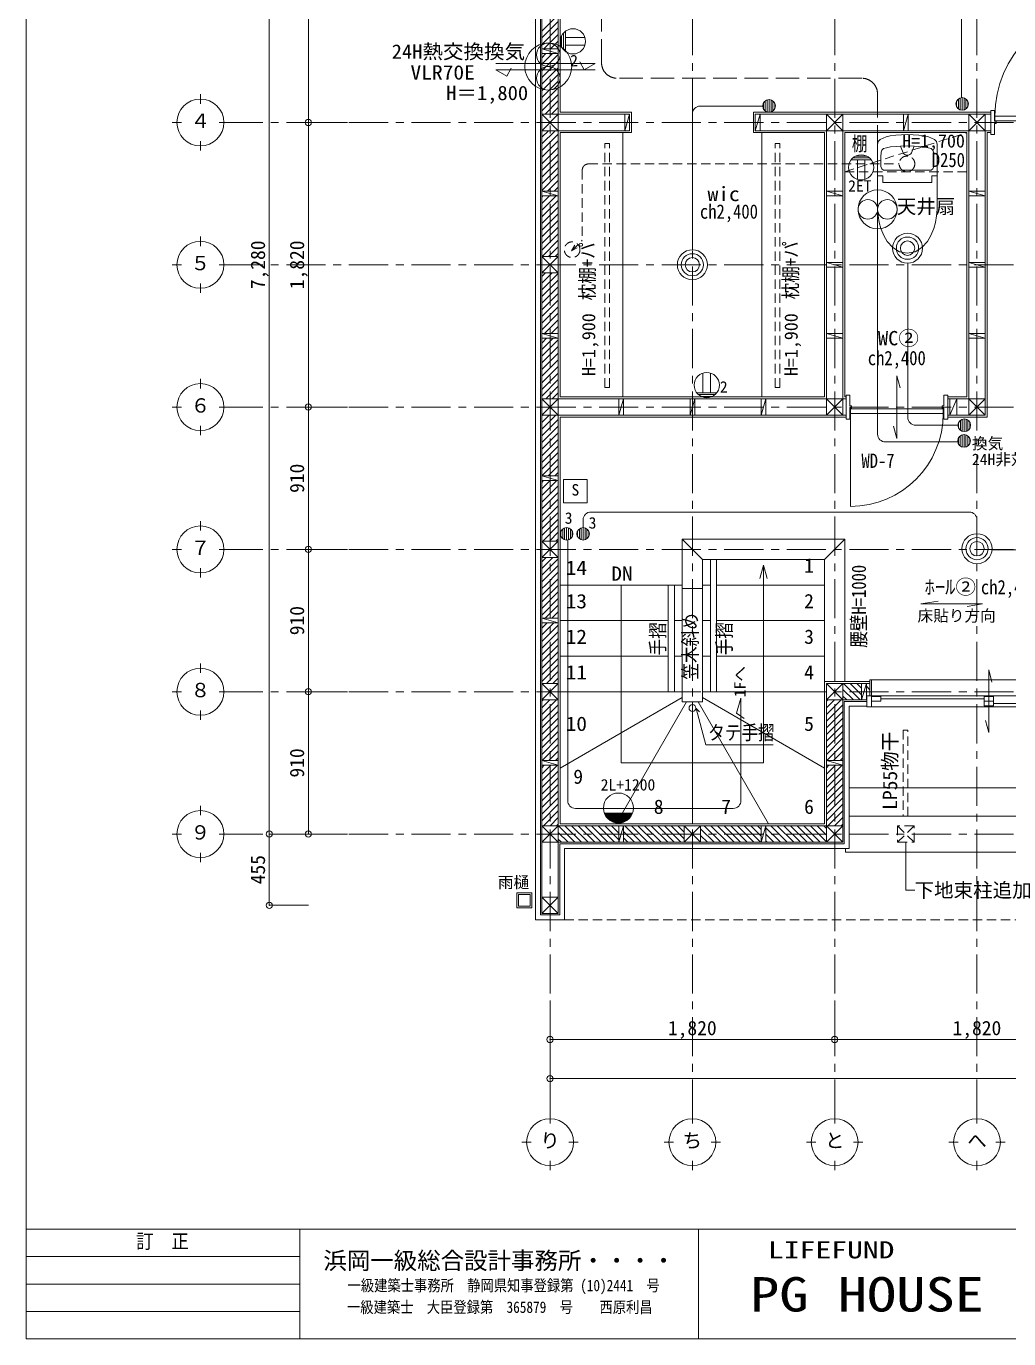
# Model space of a CAD drawing. Units: millimetres at full size, sheet at 1:50. Extents: x -16792 to 54909, y -26252 to 25759.
# Drawn here: x 13302 to 19584, y -6958 to 1434 of the extents above; entities that cross this region are included whole.
import ezdxf
from ezdxf.enums import TextEntityAlignment as Align

# ---------------------------------------------------------------- set-up
doc = ezdxf.new("R2010")
doc.units = ezdxf.units.MM
doc.header["$LTSCALE"] = 50
doc.header["$PDMODE"] = 32
doc.header["$PDSIZE"] = 40
for name, pattern in [('CHAIN1', [8, 5, -1, 1, -1]), ('DASHED1', [1.8, 1.2, -0.6]), ('DASHED3', [4, 3, -1])]:
    doc.linetypes.add(name, pattern=pattern)
for name, color, linetype, lineweight in [('3-1_通り芯・通り番号', 7, 'Continuous', 13), ('3-2_柱(黄)', 4, 'Continuous', 5), ('3-3_仕上線(黄)', 3, 'Continuous', 20), ('3-4_下地・間柱(水色)', 4, 'Continuous', 5), ('3-5_サッシ・室内建具', 7, 'Continuous', 13), ('3-6_住宅設備・造作', 4, 'Continuous', 5), ('3-8_ハッチング', 1, 'Continuous', 9), ('3-9_建築設備', 5, 'Continuous', 13), ('3-A_文字', 7, 'Continuous', 13), ('3-F_寸法・方位', 7, 'Continuous', 13), ('8-1', 134, 'Continuous', 13), ('8-2', 6, 'Continuous', 13), ('8-A', 6, 'Continuous', 13), ('8-B', 134, 'Continuous', 13), ('F-F_図面枠（共通）', 7, 'Continuous', 13)]:
    doc.layers.add(name, color=color, linetype=linetype, lineweight=lineweight)
doc.styles.add('ＭＳ ゴシック', font='')
doc.styles.get('ＭＳ ゴシック').set_extended_font_data('MS Gothic')

msp = doc.modelspace()

# ---------------------------------------------------------------- linework, layer by layer
at = {"layer": '3-1_通り芯・通り番号', "color": 1, "linetype": 'CHAIN1', "lineweight": 9}
for p, q in [((16651.21, -5551.2), (16651.21, 6242.32)), ((17561.21, -5551.2), (17561.21, 6242.32)), ((18471.21, -5551.2), (18471.21, 6242.32)), ((19381.21, -5551.2), (19381.21, 6242.32)), ((14565.29, 818.8), (25889.79, 818.8)), ((14565.29, -91.2), (25889.79, -91.2)), ((14565.29, -1001.2), (25889.79, -1001.2)), ((14565.29, -1911.2), (25889.79, -1911.2)), ((14565.29, -2821.2), (25889.79, -2821.2)), ((14565.29, -3731.2), (25889.79, -3731.2))]:
    msp.add_line(p, q, dxfattribs=at)
at = {"layer": '3-1_通り芯・通り番号'}
for p, q in [((14415.29, 938.8), (14415.29, 998.8)), ((14235.29, 818.8), (14295.29, 818.8)), ((14535.29, 818.8), (14595.29, 818.8)), ((14415.29, 638.8), (14415.29, 698.8)), ((14415.29, 28.8), (14415.29, 88.8)), ((14235.29, -91.2), (14295.29, -91.2)), ((14535.29, -91.2), (14595.29, -91.2)), ((14415.29, -271.2), (14415.29, -211.2)), ((14415.29, -881.2), (14415.29, -821.2)), ((14235.29, -1001.2), (14295.29, -1001.2)), ((14535.29, -1001.2), (14595.29, -1001.2)), ((14415.29, -1181.2), (14415.29, -1121.2)), ((14415.29, -1791.2), (14415.29, -1731.2)), ((14235.29, -1911.2), (14295.29, -1911.2)), ((14535.29, -1911.2), (14595.29, -1911.2)), ((14415.29, -2091.2), (14415.29, -2031.2)), ((14415.29, -2701.2), (14415.29, -2641.2)), ((14235.29, -2821.2), (14295.29, -2821.2)), ((14535.29, -2821.2), (14595.29, -2821.2)), ((14415.29, -3001.2), (14415.29, -2941.2)), ((14415.29, -3611.2), (14415.29, -3551.2)), ((14235.29, -3731.2), (14295.29, -3731.2)), ((14535.29, -3731.2), (14595.29, -3731.2)), ((14415.29, -3911.2), (14415.29, -3851.2)), ((16651.21, -5581.2), (16651.21, -5521.2)), ((17561.21, -5581.2), (17561.21, -5521.2)), ((18471.21, -5581.2), (18471.21, -5521.2)), ((19381.21, -5581.2), (19381.21, -5521.2)), ((16531.21, -5701.2), (16471.21, -5701.2)), ((16831.21, -5701.2), (16771.21, -5701.2)), ((17441.21, -5701.2), (17381.21, -5701.2)), ((17741.21, -5701.2), (17681.21, -5701.2)), ((18351.21, -5701.2), (18291.21, -5701.2)), ((18651.21, -5701.2), (18591.21, -5701.2)), ((19261.21, -5701.2), (19201.21, -5701.2)), ((19561.21, -5701.2), (19501.21, -5701.2)), ((16651.21, -5881.2), (16651.21, -5821.2)), ((17561.21, -5881.2), (17561.21, -5821.2)), ((18471.21, -5881.2), (18471.21, -5821.2)), ((19381.21, -5881.2), (19381.21, -5821.2))]:
    msp.add_line(p, q, dxfattribs=at)
for centre in [(14415.29, 818.8), (14415.29, -91.2), (14415.29, -1001.2), (14415.29, -1911.2), (14415.29, -2821.2), (14415.29, -3731.2), (16651.21, -5701.2), (17561.21, -5701.2), (18471.21, -5701.2), (19381.21, -5701.2)]:
    msp.add_circle(centre, 150, dxfattribs=at)
at = {"layer": '3-2_柱(黄)'}
for p, q in [((16598.71, 871.3), (16703.71, 766.3)), ((16703.71, 871.3), (16598.71, 766.3)), ((18418.71, 871.3), (18523.71, 766.3)), ((18523.71, 871.3), (18418.71, 766.3)), ((19328.71, 871.3), (19433.71, 766.3)), ((19433.71, 871.3), (19328.71, 766.3)), ((16598.71, -143.7), (16703.71, -38.7)), ((16598.71, -38.7), (16703.71, -143.7)), ((16598.71, -948.7), (16703.71, -1053.7)), ((16703.71, -948.7), (16598.71, -1053.7)), ((18418.71, -948.7), (18523.71, -1053.7)), ((18523.71, -948.7), (18418.71, -1053.7)), ((19328.71, -948.7), (19433.71, -1053.7)), ((19433.71, -948.7), (19328.71, -1053.7)), ((16598.71, -1858.7), (16703.71, -1963.7)), ((16703.71, -1858.7), (16598.71, -1963.7)), ((16703.71, -2768.7), (16598.71, -2873.7)), ((16703.71, -2873.7), (16598.71, -2768.7)), ((18418.71, -2768.7), (18523.71, -2873.7)), ((18523.71, -2768.7), (18418.71, -2873.7)), ((16598.71, -3678.7), (16703.71, -3783.7)), ((16703.71, -3678.7), (16598.71, -3783.7)), ((17613.71, -3783.7), (17508.71, -3678.7)), ((17508.71, -3783.7), (17613.71, -3678.7)), ((18418.71, -3678.7), (18523.71, -3783.7)), ((18523.71, -3678.7), (18418.71, -3783.7)), ((16598.71, -4133.7), (16703.71, -4238.7)), ((16703.71, -4133.7), (16598.71, -4238.7))]:
    msp.add_line(p, q, dxfattribs=at)
at = {"layer": '3-2_柱(黄)', "color": 3, "lineweight": 20}
for points in [[(16598.71, 871.3), (16598.71, 766.3), (16703.71, 766.3), (16703.71, 871.3)], [(18418.71, 871.3), (18418.71, 766.3), (18523.71, 766.3), (18523.71, 871.3)], [(19328.71, 871.3), (19328.71, 766.3), (19433.71, 766.3), (19433.71, 871.3)], [(16598.71, -143.7), (16703.71, -143.7), (16703.71, -38.7), (16598.71, -38.7)], [(16598.71, -948.7), (16598.71, -1053.7), (16703.71, -1053.7), (16703.71, -948.7)], [(18418.71, -948.7), (18418.71, -1053.7), (18523.71, -1053.7), (18523.71, -948.7)], [(19328.71, -948.7), (19328.71, -1053.7), (19433.71, -1053.7), (19433.71, -948.7)], [(16598.71, -1858.7), (16598.71, -1963.7), (16703.71, -1963.7), (16703.71, -1858.7)], [(16703.71, -2768.7), (16598.71, -2768.7), (16598.71, -2873.7), (16703.71, -2873.7)], [(18418.71, -2768.7), (18418.71, -2873.7), (18523.71, -2873.7), (18523.71, -2768.7)], [(16598.71, -3678.7), (16598.71, -3783.7), (16703.71, -3783.7), (16703.71, -3678.7)], [(17613.71, -3783.7), (17613.71, -3678.7), (17508.71, -3678.7), (17508.71, -3783.7)], [(18418.71, -3678.7), (18418.71, -3783.7), (18523.71, -3783.7), (18523.71, -3678.7)], [(16598.71, -4133.7), (16598.71, -4238.7), (16703.71, -4238.7), (16703.71, -4133.7)]]:
    msp.add_lwpolyline(points, close=True, dxfattribs=at)
at = {"layer": '3-3_仕上線(黄)'}
for p, q in [((16558.71, 818.8), (16558.71, 1728.8)), ((16716.21, 883.8), (16716.21, 1728.8)), ((16716.21, 883.8), (17171.21, 883.8)), ((17171.21, 883.8), (17171.21, 753.8)), ((17951.21, 883.8), (18471.21, 883.8)), ((17951.21, 883.8), (17951.21, 753.8)), ((18471.21, 883.8), (19381.21, 883.8)), ((19381.21, 883.8), (19469.21, 883.8)), ((16558.71, -91.2), (16558.71, 818.8)), ((16716.21, 753.8), (17171.21, 753.8)), ((16716.21, -91.2), (16716.21, 753.8)), ((17951.21, 753.8), (18406.21, 753.8)), ((18406.21, 753.8), (18406.21, -936.2)), ((18536.21, 753.8), (19316.21, 753.8)), ((18536.21, 753.8), (18536.21, -936.2)), ((19316.21, 753.8), (19316.21, -936.2)), ((19446.21, 753.8), (19469.21, 753.8)), ((19446.21, 753.8), (19446.21, -1066.2)), ((16558.71, -1001.2), (16558.71, -91.2)), ((16716.21, -936.2), (16716.21, -91.2)), ((16558.71, -1911.2), (16558.71, -1001.2)), ((16716.21, -936.2), (18406.21, -936.2)), ((18536.21, -936.2), (18543.71, -936.2)), ((19193.71, -936.2), (19316.21, -936.2)), ((16716.21, -1066.2), (18471.21, -1066.2)), ((16716.21, -1911.2), (16716.21, -1066.2)), ((18471.21, -1066.2), (18543.71, -1066.2)), ((19193.71, -1066.2), (19446.21, -1066.2)), ((16558.71, -2138.7), (16558.71, -1911.2)), ((16716.21, -2138.7), (16716.21, -1911.2)), ((16558.71, -2821.2), (16558.71, -2138.7)), ((16716.21, -2821.2), (16716.21, -2138.7)), ((18406.21, -2756.2), (18406.21, -3666.2)), ((18406.21, -2756.2), (18696.21, -2756.2)), ((16558.71, -3731.2), (16558.71, -2821.2)), ((16716.21, -3666.2), (16716.21, -2821.2)), ((18563.71, -2913.7), (18563.71, -3823.7)), ((18563.71, -2913.7), (18676.21, -2913.7)), ((17561.21, -3666.2), (16716.21, -3666.2)), ((18406.21, -3666.2), (17561.21, -3666.2)), ((18563.71, -3616.2), (23838.71, -3616.2)), ((16558.71, -3731.2), (16558.71, -4278.7)), ((16743.71, -3823.7), (16743.71, -4278.7)), ((17561.21, -3823.7), (16743.71, -3823.7)), ((18563.71, -3823.7), (17561.21, -3823.7)), ((18540.64, -3846.2), (18540.64, -3823.7)), ((18540.64, -3846.2), (23838.71, -3846.2)), ((16743.71, -4278.7), (16558.71, -4278.7))]:
    msp.add_line(p, q, dxfattribs=at)
at = {"layer": '3-3_仕上線(黄)', "color": 4, "lineweight": 5}
msp.add_line((17626.21, -2886.2), (17496.21, -2886.2), dxfattribs=at)
at = {"layer": '3-4_下地・間柱(水色)'}
for p, q in [((16589.71, 818.8), (16589.71, 1728.8)), ((16598.71, 1676.3), (16598.71, 1288.8)), ((16703.71, 1676.3), (16703.71, 1288.8)), ((16703.71, 1258.8), (16598.71, 1288.8)), ((16598.71, 1258.8), (16598.71, 871.3)), ((16703.71, 1258.8), (16703.71, 871.3)), ((16703.71, 871.3), (17128.71, 871.3)), ((17158.71, 871.3), (17128.71, 766.3)), ((17963.71, 766.3), (17993.71, 871.3)), ((17993.71, 871.3), (18418.71, 871.3)), ((18523.71, 871.3), (18911.21, 871.3)), ((18911.21, 766.3), (18941.21, 871.3)), ((18941.21, 871.3), (19328.71, 871.3)), ((19433.71, 871.3), (19469.21, 871.3)), ((19493.21, 871.3), (19493.31, 871.3)), ((16589.71, -91.2), (16589.71, 818.8)), ((16598.71, 766.3), (16598.71, 378.8)), ((16703.71, 766.3), (17128.71, 766.3)), ((16703.71, 766.3), (16703.71, 378.8)), ((17993.71, 766.3), (18418.71, 766.3)), ((18418.71, 766.3), (18418.71, 378.8)), ((18523.71, 766.3), (18911.21, 766.3)), ((18523.71, 766.3), (18523.71, 378.8)), ((18941.21, 766.3), (19328.71, 766.3)), ((19328.71, 766.3), (19328.71, 378.8)), ((19433.71, 766.3), (19469.21, 766.3)), ((19433.71, 766.3), (19433.71, 378.8)), ((19493.21, 766.3), (19493.31, 766.3)), ((16703.71, 348.8), (16598.71, 378.8)), ((16598.71, 348.8), (16598.71, -38.7)), ((16703.71, 348.8), (16703.71, -38.7)), ((18418.71, 378.8), (18523.71, 348.8)), ((18418.71, 348.8), (18418.71, -76.2)), ((18523.71, 348.8), (18523.71, -76.2)), ((19328.71, 378.8), (19433.71, 348.8)), ((19328.71, 348.8), (19328.71, -76.2)), ((19433.71, 348.8), (19433.71, -76.2)), ((18418.71, -76.2), (18523.71, -106.2)), ((19328.71, -76.2), (19433.71, -106.2)), ((16589.71, -1001.2), (16589.71, -91.2)), ((16598.71, -143.7), (16598.71, -531.2)), ((16703.71, -143.7), (16703.71, -531.2)), ((18418.71, -106.2), (18418.71, -531.2)), ((18523.71, -106.2), (18523.71, -531.2)), ((19328.71, -106.2), (19328.71, -531.2)), ((19433.71, -106.2), (19433.71, -531.2)), ((16703.71, -561.2), (16598.71, -531.2)), ((16598.71, -561.2), (16598.71, -948.7)), ((16703.71, -561.2), (16703.71, -948.7)), ((18418.71, -531.2), (18523.71, -561.2)), ((18418.71, -561.2), (18418.71, -948.7)), ((18523.71, -561.2), (18523.71, -948.7)), ((19328.71, -531.2), (19433.71, -561.2)), ((19328.71, -561.2), (19328.71, -948.7)), ((19433.71, -561.2), (19433.71, -948.7)), ((16589.71, -1911.2), (16589.71, -1001.2)), ((16703.71, -948.7), (17091.21, -948.7)), ((17091.21, -1053.7), (17121.21, -948.7)), ((17121.21, -948.7), (17546.21, -948.7)), ((17546.21, -1053.7), (17576.21, -948.7)), ((17576.21, -948.7), (18001.21, -948.7)), ((18001.21, -1053.7), (18031.21, -948.7)), ((18031.21, -948.7), (18418.71, -948.7)), ((18523.71, -948.7), (18543.71, -948.7)), ((18568.71, -948.7), (18568.81, -948.7)), ((19168.61, -948.7), (19168.71, -948.7)), ((19193.71, -948.7), (19207.71, -948.7)), ((19207.71, -1053.7), (19252.71, -948.7)), ((19252.71, -948.7), (19328.71, -948.7)), ((16598.71, -1053.7), (16598.71, -1441.2)), ((16703.71, -1053.7), (17091.21, -1053.7)), ((16703.71, -1053.7), (16703.71, -1441.2)), ((17121.21, -1053.7), (17546.21, -1053.7)), ((17576.21, -1053.7), (18001.21, -1053.7)), ((18031.21, -1053.7), (18418.71, -1053.7)), ((18523.71, -1053.7), (18543.71, -1053.7)), ((18568.71, -1053.7), (18568.81, -1053.7)), ((19168.61, -1053.7), (19168.71, -1053.7)), ((19193.71, -1053.7), (19207.71, -1053.7)), ((19252.71, -1053.7), (19328.71, -1053.7)), ((16703.71, -1471.2), (16598.71, -1441.2)), ((16598.71, -1471.2), (16598.71, -1858.7)), ((16703.71, -1471.2), (16703.71, -1858.7)), ((16589.71, -2138.7), (16589.71, -1911.2)), ((16598.71, -2138.7), (16598.71, -1963.7)), ((16703.71, -2138.7), (16703.71, -1963.7)), ((16589.71, -2821.2), (16589.71, -2138.7)), ((16598.71, -2138.7), (16598.71, -2351.2)), ((16703.71, -2138.7), (16703.71, -2351.2)), ((17496.21, -2886.2), (17496.21, -2161.2)), ((17626.21, -2886.2), (17626.21, -2161.2)), ((16703.71, -2381.2), (16598.71, -2351.2)), ((16598.71, -2381.2), (16598.71, -2768.7)), ((16703.71, -2381.2), (16703.71, -2768.7)), ((18523.71, -2768.7), (18643.71, -2768.7)), ((18673.71, -2768.7), (18643.71, -2873.7)), ((18673.71, -2768.7), (18696.21, -2768.7)), ((16589.71, -3731.2), (16589.71, -2821.2)), ((16598.71, -2873.7), (16598.71, -3261.2)), ((16703.71, -2873.7), (16703.71, -3261.2)), ((18418.71, -2873.7), (18418.71, -3261.2)), ((18523.71, -2873.7), (18523.71, -3261.2)), ((18523.71, -2873.7), (18643.71, -2873.7)), ((18532.71, -2882.7), (18532.71, -3792.7)), ((18532.71, -2882.7), (18676.21, -2882.7)), ((18673.71, -2873.7), (18676.21, -2873.7)), ((16703.71, -3291.2), (16598.71, -3261.2)), ((18418.71, -3261.2), (18523.71, -3291.2)), ((16598.71, -3291.2), (16598.71, -3678.7)), ((16703.71, -3291.2), (16703.71, -3678.7)), ((18418.71, -3291.2), (18418.71, -3678.7)), ((18523.71, -3291.2), (18523.71, -3678.7)), ((16703.71, -3678.7), (17091.21, -3678.7)), ((17121.21, -3678.7), (17091.21, -3783.7)), ((17121.21, -3678.7), (17508.71, -3678.7)), ((17613.71, -3678.7), (18001.21, -3678.7)), ((18031.21, -3678.7), (18001.21, -3783.7)), ((18031.21, -3678.7), (18418.71, -3678.7)), ((16589.71, -3731.2), (16589.71, -4247.7)), ((16598.71, -3783.7), (16598.71, -4133.7)), ((16703.71, -3783.7), (16703.71, -4133.7)), ((16703.71, -3783.7), (17091.21, -3783.7)), ((16712.71, -3792.7), (16712.71, -4247.7)), ((17561.21, -3792.7), (16712.71, -3792.7)), ((17121.21, -3783.7), (17508.71, -3783.7)), ((18532.71, -3792.7), (17561.21, -3792.7)), ((17613.71, -3783.7), (18001.21, -3783.7)), ((18031.21, -3783.7), (18418.71, -3783.7)), ((16712.71, -4247.7), (16589.71, -4247.7))]:
    msp.add_line(p, q, dxfattribs=at)
at = {"layer": '3-4_下地・間柱(水色)', "linetype": 'DASHED1'}
for p, q in [((16857, 513.8), (16857, 65.37)), ((16897, 553.8), (18883.64, 553.8)), ((16788.65, -2.98), (16857, 65.37)), ((16743.71, -4278.7), (23838.71, -4278.7))]:
    msp.add_line(p, q, dxfattribs=at)
at = {"layer": '3-4_下地・間柱(水色)'}
for points in [[(16598.71, 1258.8), (16703.71, 1258.8), (16703.71, 1288.8), (16598.71, 1288.8)], [(17158.71, 766.3), (17158.71, 871.3), (17128.71, 871.3), (17128.71, 766.3)], [(17963.71, 871.3), (17963.71, 766.3), (17993.71, 766.3), (17993.71, 871.3)], [(18911.21, 871.3), (18911.21, 766.3), (18941.21, 766.3), (18941.21, 871.3)], [(16598.71, 348.8), (16703.71, 348.8), (16703.71, 378.8), (16598.71, 378.8)], [(18523.71, 378.8), (18418.71, 378.8), (18418.71, 348.8), (18523.71, 348.8)], [(19433.71, 378.8), (19328.71, 378.8), (19328.71, 348.8), (19433.71, 348.8)], [(18523.71, -76.2), (18418.71, -76.2), (18418.71, -106.2), (18523.71, -106.2)], [(19433.71, -76.2), (19328.71, -76.2), (19328.71, -106.2), (19433.71, -106.2)], [(16598.71, -561.2), (16703.71, -561.2), (16703.71, -531.2), (16598.71, -531.2)], [(18523.71, -531.2), (18418.71, -531.2), (18418.71, -561.2), (18523.71, -561.2)], [(19433.71, -531.2), (19328.71, -531.2), (19328.71, -561.2), (19433.71, -561.2)], [(17091.21, -948.7), (17091.21, -1053.7), (17121.21, -1053.7), (17121.21, -948.7)], [(17546.21, -948.7), (17546.21, -1053.7), (17576.21, -1053.7), (17576.21, -948.7)], [(18001.21, -948.7), (18001.21, -1053.7), (18031.21, -1053.7), (18031.21, -948.7)], [(19207.71, -948.7), (19207.71, -1053.7), (19252.71, -1053.7), (19252.71, -948.7)], [(16598.71, -1471.2), (16703.71, -1471.2), (16703.71, -1441.2), (16598.71, -1441.2)], [(16598.71, -2381.2), (16703.71, -2381.2), (16703.71, -2351.2), (16598.71, -2351.2)], [(18673.71, -2873.7), (18673.71, -2768.7), (18643.71, -2768.7), (18643.71, -2873.7)], [(16598.71, -3291.2), (16703.71, -3291.2), (16703.71, -3261.2), (16598.71, -3261.2)], [(18523.71, -3261.2), (18418.71, -3261.2), (18418.71, -3291.2), (18523.71, -3291.2)], [(17121.21, -3783.7), (17121.21, -3678.7), (17091.21, -3678.7), (17091.21, -3783.7)], [(18031.21, -3783.7), (18031.21, -3678.7), (18001.21, -3678.7), (18001.21, -3783.7)]]:
    msp.add_lwpolyline(points, close=True, dxfattribs=at)
msp.add_lwpolyline([(18925.57, -3784.17), (18925.57, -4089.17), (18982.95, -4089.17)], dxfattribs=at)
at = {"layer": '3-4_下地・間柱(水色)', "linetype": 'DASHED1'}
for centre in [(18933.64, 554.03), (16792.45, 5.4)]:
    msp.add_circle(centre, 50, dxfattribs=at)
msp.add_arc((16897, 513.8), 40, 90, 180, dxfattribs=at)
at = {"layer": '3-5_サッシ・室内建具'}
for p, q in [((19469.21, 895.8), (19493.21, 895.8)), ((19469.21, 741.8), (19469.21, 895.8)), ((19493.21, 895.8), (19493.21, 826.3)), ((19503.21, 811.3), (19493.21, 811.3)), ((19493.21, 811.3), (19493.21, 741.8)), ((20196.21, 829.3), (19496.21, 829.3)), ((19493.21, 741.8), (19469.21, 741.8)), ((18868.71, -801.2), (18889.42, -878.47)), ((18568.71, -924.2), (18543.71, -924.2)), ((18568.71, -993.7), (18568.71, -924.2)), ((19158.71, -993.7), (19168.71, -993.7)), ((19168.71, -924.2), (19193.71, -924.2)), ((19168.71, -993.7), (19168.71, -924.2)), ((19193.71, -924.2), (19193.71, -1078.2)), ((18568.71, -1078.2), (18568.71, -1008.7)), ((18568.71, -1008.7), (18578.71, -1008.7)), ((18571.71, -1011.7), (19165.71, -1011.7)), ((18571.71, -1041.7), (18571.71, -1635.7)), ((19168.71, -1078.2), (19168.71, -1008.7)), ((19193.71, -1078.2), (19168.71, -1078.2)), ((18016.21, -2011.2), (18039.5, -2098.13)), ((19456.21, -3081.7), (19456.21, -2681.7)), ((19456.21, -2681.7), (19476.92, -2758.97)), ((20216.21, -2744.2), (18696.21, -2744.2)), ((18706.21, -2744.2), (18696.21, -2744.2)), ((18696.21, -2744.2), (18696.21, -2846.7)), ((18706.21, -2916.7), (18706.21, -2744.2)), ((18706.21, -2846.7), (18706.21, -2756.2)), ((18676.21, -2846.7), (18706.21, -2846.7)), ((18676.21, -2913.7), (18676.21, -2846.7)), ((18676.21, -2846.7), (18706.21, -2846.7)), ((18676.21, -2846.7), (18676.21, -2916.7)), ((20206.21, -2846.7), (18706.21, -2846.7)), ((18766.21, -2851.7), (18706.21, -2851.7)), ((18766.21, -2881.7), (18766.21, -2851.7)), ((19426.21, -2851.7), (19426.21, -2911.7)), ((19486.21, -2851.7), (19426.21, -2851.7)), ((19486.21, -2911.7), (19486.21, -2851.7)), ((18676.21, -2913.7), (18676.21, -2904.7)), ((18706.21, -2916.7), (18676.21, -2916.7)), ((18706.21, -2881.7), (18766.21, -2881.7)), ((20206.21, -2916.7), (18706.21, -2916.7)), ((19426.21, -2866.7), (18766.21, -2866.7)), ((19486.21, -2881.7), (19426.21, -2881.7)), ((19426.21, -2911.7), (19486.21, -2911.7)), ((20146.21, -2896.7), (19486.21, -2896.7)), ((19456.21, -3081.7), (19435.5, -3004.42))]:
    msp.add_line(p, q, dxfattribs=at)
for points in [[(20196.21, 829.3), (20196.21, 859.3), (19496.21, 859.3), (19496.21, 829.3)], [(18571.71, -1011.7), (18571.71, -1041.7), (19165.71, -1041.7), (19165.71, -1011.7)]]:
    msp.add_lwpolyline(points, close=True, dxfattribs=at)
for points in [[(19493.21, 826.3), (19503.21, 826.3), (19503.21, 811.3)], [(18868.71, -801.2), (18868.71, -1201.2), (18848, -1123.92)], [(18543.71, -924.2), (18543.71, -1078.2), (18568.71, -1078.2)], [(18578.71, -1008.7), (18578.71, -993.7), (18568.71, -993.7)], [(19168.71, -1008.7), (19158.71, -1008.7), (19158.71, -993.7)], [(17106.21, -2139.2), (17106.21, -3276.2), (18016.21, -3276.2), (18016.21, -2011.2), (17992.92, -2098.13)]]:
    msp.add_lwpolyline(points, dxfattribs=at)
for centre, radius, start, end in [((20196.21, 859.3), 700, 90, 180), ((18571.71, -1041.7), 594, 270, 0)]:
    msp.add_arc(centre, radius, start, end, dxfattribs=at)
at = {"layer": '3-6_住宅設備・造作', "color": 7, "linetype": 'DASHED1', "lineweight": 13}
for p, q in [((17001.21, 684.63), (17031.21, 684.63)), ((17001.21, -875.3), (17001.21, 684.63)), ((17031.21, -875.3), (17031.21, 684.63)), ((18121.21, 684.63), (18091.21, 684.63)), ((18091.21, -875.3), (18091.21, 684.63)), ((18121.21, -875.3), (18121.21, 684.63)), ((18536.21, 503.8), (19316.21, 753.8)), ((18536.21, 503.8), (19316.21, 503.8)), ((17001.21, -875.3), (17031.21, -875.3)), ((18121.21, -875.3), (18091.21, -875.3))]:
    msp.add_line(p, q, dxfattribs=at)
at = {"layer": '3-6_住宅設備・造作', "color": 7, "lineweight": 13}
for p, q in [((17116.21, -936.2), (17116.21, 753.8)), ((18006.21, 753.8), (18006.21, -936.2)), ((16439.55, -4107.31), (16534.55, -4107.31)), ((16534.55, -4107.31), (16534.55, -4202.31))]:
    msp.add_line(p, q, dxfattribs=at)
at = {"layer": '3-6_住宅設備・造作'}
for p, q in [((17676.21, -2821.2), (17676.21, -1976.2)), ((17716.21, -1976.2), (17716.21, -2821.2)), ((16716.21, -2139.2), (17406.21, -2139.2)), ((17406.21, -2821.2), (17406.21, -2139.2)), ((17406.21, -2139.2), (17446.21, -2139.2)), ((17446.21, -2139.2), (17496.21, -2139.2)), ((17446.21, -2139.2), (17446.21, -2821.2)), ((17626.21, -2138.7), (17676.21, -2138.7)), ((17716.21, -2138.7), (18406.21, -2138.7)), ((16716.21, -2366.6), (17406.21, -2366.6)), ((17446.21, -2366.6), (17496.21, -2366.6)), ((17626.21, -2366.2), (17676.21, -2366.2)), ((17716.21, -2366.2), (18406.21, -2366.2)), ((16716.21, -2593.9), (17406.21, -2593.9)), ((17446.21, -2593.9), (17496.21, -2593.9)), ((17626.21, -2593.7), (17676.21, -2593.7)), ((17716.21, -2593.7), (18406.21, -2593.7)), ((16716.21, -2821.2), (17406.21, -2821.2)), ((17446.21, -2821.2), (17406.21, -2821.2)), ((17446.21, -2821.2), (17496.21, -2821.2)), ((17626.21, -2821.2), (17676.21, -2821.2)), ((17716.21, -2821.2), (17676.21, -2821.2)), ((17716.21, -2821.2), (18406.21, -2821.2)), ((17496.21, -2858.73), (16716.21, -3309.06)), ((17523.68, -2886.2), (17073.35, -3666.2)), ((17561.21, -2886.2), (17561.21, -3666.2)), ((17584.65, -2927.28), (17647.15, -3160.54)), ((17584.65, -2927.28), (17607.65, -2950.28)), ((17598.74, -2886.2), (18049.07, -3666.2)), ((17626.21, -2858.73), (18406.21, -3309.06)), ((17647.15, -3160.54), (18078.77, -3160.54)), ((18563.71, -3436.2), (23838.71, -3436.2))]:
    msp.add_line(p, q, dxfattribs=at)
at = {"layer": '3-6_住宅設備・造作', "linetype": 'DASHED1'}
for p, q in [((18978.71, -3678.7), (18873.71, -3678.7)), ((18873.71, -3678.7), (18873.71, -3783.7)), ((18873.71, -3678.7), (18978.71, -3783.7)), ((18978.71, -3678.7), (18873.71, -3783.7)), ((18978.71, -3783.7), (18978.71, -3678.7)), ((18873.71, -3783.7), (18978.71, -3783.7))]:
    msp.add_line(p, q, dxfattribs=at)
at = {"layer": '3-6_住宅設備・造作'}
for points in [[(18935.76, -17.7), (18985.42, -8.12), (19029.36, 19.12), (19064.54, 58.51), (19086.96, 96.52), (19105.07, 140.06), (19115.26, 179.1), (19122.07, 221.28), (19125.76, 263.92), (19127.15, 301.21), (19127.26, 347.66), (19126.24, 400.03), (19125.68, 434.04), (19127.26, 536.87), (19127.26, 678.66), (19121.74, 696.91), (19109.05, 709.27), (19071.58, 725.96), (19045.65, 733.07), (19010.02, 737.8), (18972.01, 740.55), (18935.76, 741.3), (18899.51, 740.55), (18861.51, 737.8), (18825.88, 733.07), (18799.95, 725.96), (18762.47, 709.27), (18749.79, 696.91), (18744.26, 678.66), (18744.26, 536.87), (18745.85, 434.04), (18745.28, 400.03), (18744.27, 347.66), (18744.38, 301.21), (18745.77, 263.92), (18749.46, 221.28), (18756.27, 179.1), (18766.46, 140.06), (18784.57, 96.52), (18806.99, 58.51)], [(18979.53, 667.12), (19008.22, 665.36), (19043.03, 662.13), (19068.94, 657.3), (19089.11, 651.75), (19098.81, 641.55), (19104.05, 627.98), (19105.83, 596.14), (19106.16, 564.72), (19104.17, 538.04), (19098.95, 521.94), (19088.64, 514.02), (18935.76, 512.74), (18782.89, 514.02), (18772.58, 521.94), (18767.36, 538.04), (18765.37, 564.72), (18765.7, 596.14), (18767.48, 627.98), (18772.72, 641.55), (18782.42, 651.75), (18802.59, 657.3), (18828.5, 662.13), (18863.31, 665.36), (18891.99, 667.12)], [(19126.35, 477.18), (19092.08, 477.16), (19092.08, 434), (18779.45, 434), (18779.45, 477.16), (18745.18, 477.18)], [(18806.99, 58.51), (18842.17, 19.12), (18886.11, -8.12), (18935.76, -17.7)]]:
    msp.add_lwpolyline(points, dxfattribs=at)
msp.add_lwpolyline([(18935.76, 609.02), (18943.51, 610.15), (18951.58, 613.35), (18958.04, 618.34), (18962.1, 624.57), (18967.05, 635.28), (18971.51, 645.92), (18975.78, 656.64), (18979.62, 666.94), (18979.28, 667.67), (18977.77, 668.22), (18935.76, 669.2), (18893.76, 668.22), (18892.25, 667.67), (18891.91, 666.94), (18895.74, 656.64), (18900.02, 645.92), (18904.48, 635.28), (18909.43, 624.57), (18913.49, 618.34), (18919.95, 613.35), (18928.02, 610.15)], close=True, dxfattribs=at)
at = {"layer": '3-6_住宅設備・造作', "linetype": 'DASHED1'}
msp.add_lwpolyline([(18909.07, -3616.98), (18939.07, -3616.98), (18939.07, -3066.98), (18909.07, -3066.98)], close=True, dxfattribs=at)
at = {"layer": '3-6_住宅設備・造作', "color": 7, "lineweight": 13}
msp.add_lwpolyline([(16534.55, -4202.31), (16439.55, -4202.31), (16439.55, -4107.31)], dxfattribs=at)
msp.add_lwpolyline([(16524.55, -4117.31), (16524.55, -4192.31), (16449.55, -4192.31), (16449.55, -4117.31)], close=True, dxfattribs=at)
at = {"layer": '3-6_住宅設備・造作'}
msp.add_circle((17561.9, -2925.39), 22.11, dxfattribs=at)
at = {"layer": '3-8_ハッチング'}
for p, q in [((16703.71, 1676.3), (16703.71, 1288.8)), ((16598.71, 1402.7), (16703.71, 1507.7)), ((16598.71, 1360.27), (16703.71, 1465.27)), ((16598.71, 1317.84), (16703.71, 1422.84)), ((16612.09, 1288.8), (16703.71, 1380.42)), ((16703.71, 1337.99), (16654.52, 1288.8)), ((16703.71, 1295.57), (16696.95, 1288.8)), ((16624.52, 1258.8), (16598.71, 1232.99)), ((16666.95, 1258.8), (16598.71, 1190.57)), ((16598.71, 1148.14), (16703.71, 1253.14)), ((16598.71, 1105.71), (16703.71, 1210.71)), ((16703.71, 1258.8), (16703.71, 871.3)), ((16598.71, 1063.29), (16703.71, 1168.29)), ((16598.71, 1020.86), (16703.71, 1125.86)), ((16598.71, 978.43), (16703.71, 1083.43)), ((16598.71, 936.01), (16703.71, 1041.01)), ((16598.71, 893.58), (16703.71, 998.58)), ((16618.86, 871.3), (16703.71, 956.15)), ((16661.28, 871.3), (16703.71, 913.73)), ((16598.71, 723.88), (16641.14, 766.3)), ((16598.71, 681.45), (16683.56, 766.3)), ((16703.71, 766.3), (16703.71, 378.8)), ((16598.71, 639.02), (16703.71, 744.02)), ((16598.71, 596.6), (16703.71, 701.6)), ((16598.71, 554.17), (16703.71, 659.17)), ((16598.71, 511.74), (16703.71, 616.74)), ((16598.71, 469.32), (16703.71, 574.32)), ((16598.71, 426.89), (16703.71, 531.89)), ((16598.71, 384.46), (16703.71, 489.46)), ((16703.71, 447.04), (16635.47, 378.8)), ((16605.47, 348.8), (16598.71, 342.04)), ((16647.9, 348.8), (16598.71, 299.61)), ((16598.71, 257.18), (16690.33, 348.8)), ((16703.71, 404.61), (16677.9, 378.8)), ((16703.71, 348.8), (16703.71, -38.7)), ((16598.71, 214.76), (16703.71, 319.76)), ((16598.71, 172.33), (16703.71, 277.33)), ((16598.71, 129.91), (16703.71, 234.91)), ((16598.71, 87.48), (16703.71, 192.48)), ((16598.71, 45.05), (16703.71, 150.05)), ((16598.71, 2.63), (16703.71, 107.63)), ((16599.81, -38.7), (16703.71, 65.2)), ((16642.24, -38.7), (16703.71, 22.77)), ((16684.66, -38.7), (16703.71, -19.65)), ((16598.71, -167.08), (16622.09, -143.7)), ((16598.71, -209.51), (16664.52, -143.7)), ((16598.71, -251.93), (16703.71, -146.93)), ((16703.71, -143.7), (16703.71, -531.2)), ((16598.71, -294.36), (16703.71, -189.36)), ((16598.71, -336.78), (16703.71, -231.78)), ((16598.71, -379.21), (16703.71, -274.21)), ((16598.71, -421.64), (16703.71, -316.64)), ((16598.71, -464.06), (16703.71, -359.06)), ((16598.71, -506.49), (16703.71, -401.49)), ((16616.43, -531.2), (16703.71, -443.92)), ((16703.71, -486.34), (16658.85, -531.2)), ((16628.85, -561.2), (16598.71, -591.34)), ((16671.28, -561.2), (16598.71, -633.77)), ((16598.71, -676.2), (16703.71, -571.2)), ((16703.71, -528.77), (16701.28, -531.2)), ((16703.71, -561.2), (16703.71, -948.7)), ((16598.71, -718.62), (16703.71, -613.62)), ((16598.71, -761.05), (16703.71, -656.05)), ((16598.71, -803.48), (16703.71, -698.48)), ((16598.71, -845.9), (16703.71, -740.9)), ((16598.71, -888.33), (16703.71, -783.33)), ((16598.71, -930.75), (16703.71, -825.75)), ((16623.19, -948.7), (16703.71, -868.18)), ((16665.62, -948.7), (16703.71, -910.61)), ((16598.71, -1058.03), (16603.04, -1053.7)), ((16598.71, -1100.46), (16645.47, -1053.7)), ((16598.71, -1142.89), (16687.9, -1053.7)), ((16598.71, -1185.31), (16703.71, -1080.31)), ((16703.71, -1053.7), (16703.71, -1441.2)), ((16598.71, -1227.74), (16703.71, -1122.74)), ((16598.71, -1270.17), (16703.71, -1165.17)), ((16598.71, -1312.59), (16703.71, -1207.59)), ((16598.71, -1355.02), (16703.71, -1250.02)), ((16598.71, -1397.44), (16703.71, -1292.44)), ((16598.71, -1439.87), (16703.71, -1334.87)), ((16703.71, -1377.3), (16639.81, -1441.2)), ((16703.71, -1419.72), (16682.24, -1441.2)), ((16609.81, -1471.2), (16598.71, -1482.3)), ((16652.24, -1471.2), (16598.71, -1524.72)), ((16598.71, -1567.15), (16694.66, -1471.2)), ((16598.71, -1609.58), (16703.71, -1504.58)), ((16703.71, -1471.2), (16703.71, -1858.7)), ((16598.71, -1652), (16703.71, -1547)), ((16598.71, -1694.43), (16703.71, -1589.43)), ((16598.71, -1736.86), (16703.71, -1631.86)), ((16598.71, -1779.28), (16703.71, -1674.28)), ((16598.71, -1821.71), (16703.71, -1716.71)), ((16604.15, -1858.7), (16703.71, -1759.14)), ((16646.57, -1858.7), (16703.71, -1801.56)), ((16689, -1858.7), (16703.71, -1843.99)), ((17626.21, -1976.2), (17496.21, -1846.2)), ((18536.21, -1846.2), (18406.21, -1976.2)), ((16598.71, -1991.41), (16626.43, -1963.7)), ((16598.71, -2033.84), (16668.85, -1963.7)), ((16598.71, -2076.27), (16703.71, -1971.27)), ((16598.71, -2118.69), (16703.71, -2013.69)), ((16703.71, -2138.7), (16703.71, -1963.7)), ((16621.13, -2138.7), (16703.71, -2056.12)), ((16598.71, -2161.12), (16621.13, -2138.7)), ((16598.71, -2203.55), (16663.56, -2138.7)), ((16598.71, -2245.97), (16703.71, -2140.97)), ((16663.56, -2138.7), (16703.71, -2098.55)), ((16703.71, -2138.7), (16703.71, -2351.2)), ((16598.71, -2288.4), (16703.71, -2183.4)), ((16598.71, -2330.83), (16703.71, -2225.83)), ((16620.76, -2351.2), (16703.71, -2268.25)), ((16703.71, -2310.68), (16663.19, -2351.2)), ((16633.19, -2381.2), (16598.71, -2415.68)), ((16598.71, -2458.1), (16675.62, -2381.2)), ((16598.71, -2500.53), (16703.71, -2395.53)), ((16703.71, -2381.2), (16703.71, -2768.7)), ((16598.71, -2542.96), (16703.71, -2437.96)), ((16598.71, -2585.38), (16703.71, -2480.38)), ((16598.71, -2627.81), (16703.71, -2522.81)), ((16598.71, -2670.24), (16703.71, -2565.24)), ((16598.71, -2712.66), (16703.71, -2607.66)), ((16598.71, -2755.09), (16703.71, -2650.09)), ((16627.53, -2768.7), (16703.71, -2692.52)), ((16669.95, -2768.7), (16703.71, -2734.94)), ((18523.71, -2768.7), (18643.71, -2768.7)), ((18633.65, -2873.7), (18528.65, -2768.7)), ((18571.07, -2768.7), (18643.71, -2841.33)), ((18613.5, -2768.7), (18643.71, -2798.91)), ((18673.71, -2768.7), (18696.21, -2768.7)), ((18591.22, -2873.7), (18523.71, -2806.19)), ((18548.79, -2873.7), (18523.71, -2848.61)), ((18696.21, -2808.98), (18673.71, -2786.48)), ((18673.71, -2828.91), (18676.21, -2831.41)), ((16598.71, -2882.37), (16607.38, -2873.7)), ((16598.71, -2924.8), (16649.81, -2873.7)), ((16598.71, -2967.22), (16692.23, -2873.7)), ((16598.71, -3009.65), (16703.71, -2904.65)), ((16703.71, -2873.7), (16703.71, -3261.2)), ((18418.71, -2873.7), (18418.71, -3261.2)), ((18512.23, -2873.7), (18418.71, -2967.22)), ((18469.81, -2873.7), (18418.71, -2924.8)), ((18427.38, -2873.7), (18418.71, -2882.37)), ((18523.71, -2904.65), (18418.71, -3009.65)), ((18673.71, -2871.33), (18676.07, -2873.7)), ((16598.71, -3052.07), (16703.71, -2947.07)), ((16598.71, -3094.5), (16703.71, -2989.5)), ((18523.71, -2947.08), (18418.71, -3052.08)), ((18523.71, -2989.5), (18418.71, -3094.5)), ((16598.71, -3136.93), (16703.71, -3031.93)), ((16598.71, -3179.35), (16703.71, -3074.35)), ((18523.71, -3031.93), (18418.71, -3136.93)), ((18523.71, -3074.35), (18418.71, -3179.35)), ((16598.71, -3221.78), (16703.71, -3116.78)), ((16601.72, -3261.2), (16703.71, -3159.21)), ((18523.71, -3116.78), (18418.71, -3221.78)), ((18523.71, -3159.21), (18421.72, -3261.2)), ((16703.71, -3201.63), (16644.14, -3261.2)), ((16703.71, -3244.06), (16686.57, -3261.2)), ((18523.71, -3201.63), (18464.14, -3261.2)), ((18523.71, -3244.06), (18506.57, -3261.2)), ((16614.14, -3291.2), (16598.71, -3306.63)), ((16656.57, -3291.2), (16598.71, -3349.06)), ((16598.71, -3391.49), (16699, -3291.2)), ((16598.71, -3433.91), (16703.71, -3328.91)), ((16703.71, -3291.2), (16703.71, -3678.7)), ((18418.71, -3291.2), (18418.71, -3678.7)), ((18519, -3291.2), (18418.71, -3391.49)), ((18476.57, -3291.2), (18418.71, -3349.06)), ((18434.14, -3291.2), (18418.71, -3306.63)), ((18523.71, -3328.91), (18418.71, -3433.91)), ((16598.71, -3476.34), (16703.71, -3371.34)), ((16598.71, -3518.76), (16703.71, -3413.76)), ((18523.71, -3371.34), (18418.71, -3476.34)), ((18523.71, -3413.77), (18418.71, -3518.77)), ((16598.71, -3561.19), (16703.71, -3456.19)), ((16598.71, -3603.62), (16703.71, -3498.62)), ((18523.71, -3456.19), (18418.71, -3561.19)), ((18523.71, -3498.62), (18418.71, -3603.62)), ((16598.71, -3646.04), (16703.71, -3541.04)), ((16608.48, -3678.7), (16703.71, -3583.47)), ((18523.71, -3541.04), (18418.71, -3646.04)), ((18523.71, -3583.47), (18428.48, -3678.7)), ((16650.91, -3678.7), (16703.71, -3625.9)), ((16693.33, -3678.7), (16703.71, -3668.32)), ((16703.71, -3678.7), (17091.21, -3678.7)), ((16809.31, -3783.7), (16704.31, -3678.7)), ((16851.74, -3783.7), (16746.74, -3678.7)), ((16894.16, -3783.7), (16789.16, -3678.7)), ((16936.59, -3783.7), (16831.59, -3678.7)), ((16979.02, -3783.7), (16874.02, -3678.7)), ((17021.44, -3783.7), (16916.44, -3678.7)), ((17063.87, -3783.7), (16958.87, -3678.7)), ((17091.21, -3768.61), (17001.3, -3678.7)), ((17043.72, -3678.7), (17091.21, -3726.19)), ((17086.15, -3678.7), (17091.21, -3683.76)), ((17121.21, -3678.7), (17508.71, -3678.7)), ((17233.58, -3783.7), (17128.58, -3678.7)), ((17276, -3783.7), (17171, -3678.7)), ((17318.43, -3783.7), (17213.43, -3678.7)), ((17360.85, -3783.7), (17255.85, -3678.7)), ((17403.28, -3783.7), (17298.28, -3678.7)), ((17445.71, -3783.7), (17340.71, -3678.7)), ((17488.13, -3783.7), (17383.13, -3678.7)), ((17508.71, -3761.85), (17425.56, -3678.7)), ((17508.71, -3719.42), (17467.99, -3678.7)), ((17613.71, -3678.7), (18001.21, -3678.7)), ((17742.69, -3783.7), (17637.69, -3678.7)), ((17785.12, -3783.7), (17680.12, -3678.7)), ((17827.55, -3783.7), (17722.55, -3678.7)), ((17869.97, -3783.7), (17764.97, -3678.7)), ((17912.4, -3783.7), (17807.4, -3678.7)), ((17954.82, -3783.7), (17849.82, -3678.7)), ((17997.25, -3783.7), (17892.25, -3678.7)), ((17934.68, -3678.7), (18001.21, -3745.23)), ((17977.1, -3678.7), (18001.21, -3702.8)), ((18031.21, -3678.7), (18418.71, -3678.7)), ((18124.53, -3783.7), (18031.21, -3690.38)), ((18166.96, -3783.7), (18061.96, -3678.7)), ((18209.38, -3783.7), (18104.38, -3678.7)), ((18251.81, -3783.7), (18146.81, -3678.7)), ((18294.24, -3783.7), (18189.24, -3678.7)), ((18336.66, -3783.7), (18231.66, -3678.7)), ((18379.09, -3783.7), (18274.09, -3678.7)), ((18418.71, -3780.89), (18316.51, -3678.7)), ((18358.94, -3678.7), (18418.71, -3738.47)), ((18401.37, -3678.7), (18418.71, -3696.04)), ((18523.71, -3625.9), (18470.91, -3678.7)), ((18523.71, -3668.32), (18513.34, -3678.7)), ((16766.89, -3783.7), (16703.71, -3720.52)), ((16724.46, -3783.7), (16703.71, -3762.95)), ((17121.21, -3713.76), (17191.15, -3783.7)), ((17121.21, -3756.19), (17148.72, -3783.7)), ((17700.27, -3783.7), (17613.71, -3697.14)), ((17657.84, -3783.7), (17613.71, -3739.57)), ((18031.21, -3732.8), (18082.1, -3783.7)), ((18031.21, -3775.23), (18039.68, -3783.7)), ((17615.41, -3783.7), (17613.71, -3781.99))]:
    msp.add_line(p, q, dxfattribs=at)
at = {"layer": '3-9_建築設備', "linetype": 'DASHED3'}
for p, q in [((16980.31, 1201.45), (16980.31, 4002.62)), ((18645.05, 1101.45), (17080.31, 1101.45)), ((18745.05, 1001.45), (18745.05, 388.03)), ((16788.65, -2.98), (16809.8, 33.65)), ((16788.65, -2.98), (16824.92, 17.96))]:
    msp.add_line(p, q, dxfattribs=at)
at = {"layer": '3-9_建築設備'}
for p, q in [((16303.71, 1196.31), (16939.97, 1196.31)), ((16303.71, 1156.31), (16939.97, 1156.31))]:
    msp.add_line(p, q, dxfattribs=at)
for points in [[(16939.97, 1196.31), (16869.73, 1155.76), (16840.9, 1205.71)], [(16303.71, 1156.31), (16373.94, 1115.76), (16402.78, 1165.71)]]:
    msp.add_lwpolyline(points, dxfattribs=at)
msp.add_lwpolyline([(16738.04, -1614.12), (16888.04, -1614.12), (16888.04, -1464.12), (16738.04, -1464.12)], close=True, dxfattribs=at)
for centre, radius in [((16639.97, 1176.31), 150), ((16639.97, 1251.31), 75), ((16639.97, 1101.31), 75), ((18745.9, 263.03), 125), ((18683.4, 263.03), 62.5), ((18808.4, 263.03), 62.5)]:
    msp.add_circle(centre, radius, dxfattribs=at)
at = {"layer": '3-9_建築設備', "linetype": 'DASHED3'}
for centre, start, end in [((17080.31, 1201.45), 180, 270), ((18645.05, 1001.45), 0, 90)]:
    msp.add_arc(centre, 100, start, end, dxfattribs=at)
at = {"layer": '3-A_文字'}
for p, q in [((19021.86, -2258.88), (19132.56, -2241.47)), ((19021.86, -2258.88), (19416.12, -2258.88)), ((19416.12, -2258.88), (19319.12, -2277.1))]:
    msp.add_line(p, q, dxfattribs=at)
at = {"layer": '3-F_寸法・方位'}
for p, q in [((14856.11, 3548.8), (14856.11, -3731.2)), ((15106.11, 818.8), (15106.11, 3548.8)), ((15106.11, -1001.2), (15106.11, 818.8)), ((15106.11, 818.8), (15356.11, 818.8)), ((15106.11, -1911.2), (15106.11, -1001.2)), ((15106.11, -1001.2), (15356.11, -1001.2)), ((15106.11, -2821.2), (15106.11, -1911.2)), ((15106.11, -1911.2), (15356.11, -1911.2)), ((15106.11, -3731.2), (15106.11, -2821.2)), ((15106.11, -2821.2), (15356.11, -2821.2)), ((14856.11, -3731.2), (15106.11, -3731.2)), ((14856.11, -3731.2), (14856.11, -4186.2)), ((15106.11, -3731.2), (15356.11, -3731.2)), ((14856.11, -4186.2), (15106.11, -4186.2)), ((16651.21, -5044.63), (16651.21, -4794.63)), ((18471.21, -5044.63), (18471.21, -4794.63)), ((16651.21, -5044.63), (18471.21, -5044.63)), ((16651.21, -5294.63), (16651.21, -5044.63)), ((18471.21, -5044.63), (20291.21, -5044.63)), ((16651.21, -5294.63), (23931.21, -5294.63))]:
    msp.add_line(p, q, dxfattribs=at)
at = {"layer": '3-F_寸法・方位', "color": 3, "lineweight": 20}
for p, q in [((17496.21, -2161.2), (17496.21, -1846.2)), ((17626.21, -1976.2), (18406.21, -1976.2)), ((17626.21, -2161.2), (17626.21, -1976.2)), ((18406.21, -1976.2), (18406.21, -2756.2)), ((17496.21, -2161.2), (17626.21, -2161.2))]:
    msp.add_line(p, q, dxfattribs=at)
msp.add_lwpolyline([(17496.21, -1846.2), (18536.21, -1846.2), (18536.21, -2756.2)], dxfattribs=at)
at = {"layer": '3-F_寸法・方位'}
for p in [(15106.11, 818.8), (15106.11, -1001.2), (15106.11, -1911.2), (15106.11, -2821.2), (14856.11, -3731.2), (15106.11, -3731.2), (14856.11, -4186.2), (16651.21, -5044.63), (18471.21, -5044.63), (16651.21, -5294.63)]:
    msp.add_point(p, dxfattribs=at)
at = {"layer": '8-1'}
for p, q in [((19282.97, 2133.8), (19282.97, 977.51)), ((17611.21, 923.27), (18016.07, 923.27)), ((18015.62, 907.18), (18015.62, 942.35)), ((18027.72, 892.49), (18027.72, 957.03)), ((18039.82, 886.28), (18039.82, 963.24)), ((18051.93, 884.43), (18051.93, 965.1)), ((18064.03, 886.28), (18064.03, 963.24)), ((18076.13, 892.49), (18076.13, 957.03)), ((18088.23, 907.18), (18088.23, 942.35)), ((19250.11, 919.73), (19250.11, 954.9)), ((19262.21, 905.05), (19262.21, 969.59)), ((19274.31, 898.84), (19274.31, 975.8)), ((19286.41, 896.98), (19286.41, 977.66)), ((19298.52, 898.84), (19298.52, 975.8)), ((19310.62, 905.05), (19310.62, 969.59)), ((19322.72, 919.73), (19322.72, 954.9)), ((17561.21, 873.27), (17561.21, 4.8)), ((18745.9, -1174.24), (18745.9, 262.45)), ((18938.78, -1066.92), (18938.78, -81.06)), ((19275.28, -1149.37), (19275.28, -1084.83)), ((19287.38, -1155.57), (19287.38, -1078.62)), ((19299.48, -1157.43), (19299.48, -1076.76)), ((19311.58, -1155.57), (19311.58, -1078.62)), ((19323.68, -1149.37), (19323.68, -1084.83)), ((18988.78, -1116.92), (19258.2, -1116.92)), ((19263.18, -1134.68), (19263.18, -1099.51)), ((19335.78, -1134.68), (19335.78, -1099.51)), ((18795.9, -1224.24), (19256.3, -1224.24)), ((19262.2, -1234.86), (19262.2, -1199.69)), ((19274.3, -1249.55), (19274.3, -1185.01)), ((19286.4, -1255.76), (19286.4, -1178.8)), ((19298.51, -1257.61), (19298.51, -1176.94)), ((19310.61, -1255.76), (19310.61, -1178.8)), ((19322.71, -1249.55), (19322.71, -1185.01)), ((19334.81, -1234.86), (19334.81, -1199.69)), ((19331.21, -1672.03), (16912.67, -1672.03)), ((16862.67, -1722.03), (16862.67, -1771.06)), ((19381.21, -1722.03), (19381.21, -1810.65)), ((16720.38, -1828.99), (16720.38, -1793.82)), ((16732.48, -1843.67), (16732.48, -1779.13)), ((16744.59, -1849.88), (16744.59, -1772.92)), ((16756.69, -1851.74), (16756.69, -1771.06)), ((16768.79, -1849.88), (16768.79, -1772.92)), ((16780.89, -1843.67), (16780.89, -1779.13)), ((16792.99, -1828.99), (16792.99, -1793.82)), ((16826.37, -1828.99), (16826.37, -1793.82)), ((16838.47, -1843.67), (16838.47, -1779.13)), ((16850.57, -1849.88), (16850.57, -1772.92)), ((16862.67, -1851.74), (16862.67, -1771.06)), ((16874.78, -1849.88), (16874.78, -1772.92)), ((16886.88, -1843.67), (16886.88, -1779.13)), ((16898.98, -1828.99), (16898.98, -1793.82)), ((16763.93, -3516.7), (16763.93, -1849.64)), ((19808.43, -1913.68), (19476.95, -1913.68)), ((17872.04, -3516.7), (17872.04, -2863.25)), ((16813.93, -3566.7), (16992.33, -3566.7)), ((17822.04, -3566.7), (16992.33, -3566.7)), ((17088.31, -3596.73), (16997.8, -3596.73)), ((17088.31, -3601.53), (16999.64, -3601.53)), ((17088.31, -3606.33), (17001.79, -3606.33)), ((17088.31, -3596.73), (17178.82, -3596.73)), ((17088.31, -3601.53), (17176.98, -3601.53)), ((17088.31, -3606.33), (17174.83, -3606.33)), ((17088.31, -3611.13), (17004.27, -3611.13)), ((17088.31, -3615.93), (17007.1, -3615.93)), ((17088.31, -3620.73), (17010.34, -3620.73)), ((17088.31, -3625.53), (17014.02, -3625.53)), ((17088.31, -3630.33), (17018.22, -3630.33)), ((17088.31, -3635.13), (17023.04, -3635.13)), ((17088.31, -3639.93), (17028.64, -3639.93)), ((17088.31, -3644.73), (17035.25, -3644.73)), ((17088.31, -3649.53), (17043.31, -3649.53)), ((17088.31, -3654.33), (17053.85, -3654.33)), ((17088.31, -3611.13), (17172.35, -3611.13)), ((17088.31, -3615.93), (17169.52, -3615.93)), ((17088.31, -3620.73), (17166.29, -3620.73)), ((17088.31, -3625.53), (17162.6, -3625.53)), ((17088.31, -3630.33), (17158.4, -3630.33)), ((17088.31, -3635.13), (17153.58, -3635.13)), ((17088.31, -3639.93), (17147.99, -3639.93)), ((17088.31, -3644.73), (17141.38, -3644.73)), ((17088.31, -3649.53), (17133.31, -3649.53)), ((17088.31, -3654.33), (17122.78, -3654.33))]:
    msp.add_line(p, q, dxfattribs=at)
msp.add_lwpolyline([(17872.04, -2863.25), (17843.2, -2957.14), (17893.26, -2991.72)], dxfattribs=at)
for centre, radius in [((18051.93, 924.76), 40.34), ((19286.41, 937.32), 40.34), ((18937.05, 14.93), 96), ((18937.05, 14.93), 71), ((17561.21, -91.2), 96), ((18937.05, 14.93), 46), ((17561.21, -91.2), 71), ((17561.21, -91.2), 46), ((19299.48, -1117.1), 40.34), ((19298.51, -1217.28), 40.34), ((16756.69, -1811.4), 40.34), ((16862.67, -1811.4), 40.34), ((19381.21, -1906.65), 96), ((19381.21, -1906.65), 71), ((19381.21, -1906.65), 46), ((17088.31, -3564.73), 96)]:
    msp.add_circle(centre, radius, dxfattribs=at)
for centre, start, end in [((17611.21, 873.27), 90, 180), ((18988.78, -1066.92), 180, 270), ((18795.9, -1174.24), 180, 270), ((16912.67, -1722.03), 90, 180), ((19331.21, -1722.03), 0, 90), ((16813.93, -3516.7), 180, 270), ((17822.04, -3516.7), 270, 0)]:
    msp.add_arc(centre, 50, start, end, dxfattribs=at)
at = {"layer": '8-2'}
for p, q in [((18587.26, 592.16), (18693.99, 592.16)), ((18605.46, 604.26), (18675.79, 604.26)), ((18576.08, 580.06), (18705.17, 580.06)), ((18616.42, 454.7), (18616.42, 580.06)), ((18664.83, 454.7), (18664.83, 580.06)), ((17628.84, -783.54), (17628.84, -908.9)), ((17677.25, -783.54), (17677.25, -908.9)), ((17717.59, -908.9), (17588.5, -908.9)), ((17706.41, -921), (17599.68, -921)), ((17688.21, -933.1), (17617.88, -933.1))]:
    msp.add_line(p, q, dxfattribs=at)
for centre in [(18640.63, 531.66), (17653.04, -860.5)]:
    msp.add_circle(centre, 80.68, dxfattribs=at)
at = {"layer": '8-A'}
for p, q in [((16725.01, 1372.53), (16725.01, 1302.2)), ((16737.11, 1390.73), (16737.11, 1284)), ((16749.21, 1401.9), (16749.21, 1272.82)), ((16874.58, 1361.57), (16749.21, 1361.57)), ((16874.58, 1313.16), (16749.21, 1313.16))]:
    msp.add_line(p, q, dxfattribs=at)
msp.add_circle((16797.62, 1337.36), 80.68, dxfattribs=at)
at = {"layer": 'F-F_図面枠（共通）'}
for p, q in [((13301.73, 6841.87), (13301.73, -1075.68)), ((13301.73, -1075.68), (13301.73, -6958.13)), ((13301.73, -6258.13), (33101.73, -6258.13)), ((15051.73, -6258.13), (15051.73, -6958.13)), ((17600.99, -6258.13), (17600.99, -6958.13)), ((13301.73, -6958.13), (33101.73, -6958.13))]:
    msp.add_line(p, q, dxfattribs=at)
at = {"layer": 'F-F_図面枠（共通）', "color": 4, "lineweight": 5}
for p, q in [((13301.73, -6433.13), (15051.73, -6433.13)), ((13301.73, -6608.13), (15051.73, -6608.13)), ((13301.73, -6783.13), (15051.73, -6783.13))]:
    msp.add_line(p, q, dxfattribs=at)

# ---------------------------------------------------------------- texts
at = {"layer": '3-9_建築設備', "color": 7, "style": 'ＭＳ ゴシック'}
for s, width, p in [('24H熱交換換気', 1.05, (15638.7, 1198.92)), ('VLR70E', 1.1, (15758.73, 1065.63)), ('H＝1,800', 1.05, (15986.97, 934.1))]:
    msp.add_text(s, height=91.64, dxfattribs=dict(at, width=width)).set_placement(p, align=Align.BOTTOM_LEFT)
at = {"layer": '3-9_建築設備', "style": 'ＭＳ ゴシック'}
msp.add_text('S', height=73.31, dxfattribs=at).set_placement((16788.04, -1589.12), align=Align.BOTTOM_LEFT)
at = {"layer": '3-A_文字', "style": 'ＭＳ ゴシック'}
for s, height, p in [('４', 91.64, (14352.79, 756.3)), ('H=1,700', 84.31, (18902.37, 633.34)), ('５', 91.64, (14352.79, -153.7)), ('６', 91.64, (14352.79, -1063.7)), ('７', 91.64, (14352.79, -1973.7)), ('1', 91.64, (18275.96, -2087.45)), ('2', 91.64, (18275.96, -2314.95)), ('床貼り方向', 73.31, (19001.04, -2393.71)), ('3', 91.64, (18275.96, -2542.45)), ('4', 91.64, (18275.96, -2769.95)), ('８', 91.64, (14352.79, -2883.7)), ('5', 91.64, (18275.96, -3099.05)), ('9', 91.64, (16800.03, -3437.34)), ('8', 91.64, (17314.61, -3629.7)), ('7', 91.64, (17745.31, -3629.7)), ('6', 91.64, (18275.96, -3629.7)), ('９', 91.64, (14352.79, -3793.7)), ('雨樋', 73.31, (16317.48, -4098.19)), ('下地束柱追加', 91.64, (18981.44, -4163.15)), ('り', 91.64, (16588.71, -5763.7)), ('ち', 91.64, (17498.71, -5763.7)), ('と', 91.64, (18408.71, -5763.7)), ('へ', 91.64, (19318.71, -5763.7))]:
    msp.add_text(s, height=height, dxfattribs=at).set_placement(p, align=Align.BOTTOM_LEFT)
for s, width, p in [('棚', 0.8, (18580.63, 610.2)), ('D250', 0.85, (19092.21, 506.17)), ('wic', 1.1, (17658.16, 288.38)), ('ch2,400', 0.85, (17609.61, 176.12)), ('WC②', 1.05, (18747.46, -633.7)), ('ch2,400', 0.85, (18682.91, -760.55)), ('WD-7', 0.85, (18642.25, -1417.13)), ('14', 1.1, (16750.21, -2101.8)), ('DN', 1.1, (17042.46, -2139.2)), ('ﾎｰﾙ②', 1.05, (19046.39, -2224.16)), ('ch2,400', 0.85, (19406.33, -2225.52)), ('13', 1.1, (16750.21, -2315.45)), ('12', 1.1, (16750.21, -2542.75)), ('11', 1.1, (16750.21, -2770.05)), ('10', 1.1, (16750.21, -3099.05)), ('タテ手摺', 0.85, (17662.49, -3155.63))]:
    msp.add_text(s, height=91.64, dxfattribs=dict(at, width=width)).set_placement(p, align=Align.BOTTOM_LEFT)
at = {"layer": '3-A_文字', "style": 'ＭＳ ゴシック', "width": 0.85}
for s, p in [('枕棚+パ', (16962.98, -318.7)), ('枕棚+パ', (18262.72, -312.28)), ('腰壁H=1000', (18698.65, -2540.16)), ('笠木斜め', (17620.99, -2743.88)), ('手摺', (17413.26, -2589.27)), ('手摺', (17838.47, -2588.15))]:
    msp.add_text(s, height=91.64, rotation=90, dxfattribs=at).set_placement(p, align=Align.BOTTOM_LEFT)
at = {"layer": '3-A_文字', "style": 'ＭＳ ゴシック'}
for s, height, p in [('H=1,900', 84.31, (16965.37, -802.62)), ('H=1,900', 84.31, (18259.83, -802.62)), ('LP55物干', 91.64, (18898.04, -3576.2))]:
    msp.add_text(s, height=height, rotation=90, dxfattribs=at).set_placement(p, align=Align.BOTTOM_LEFT)
at = {"layer": '3-F_寸法・方位', "style": 'ＭＳ ゴシック'}
for s, p in [('7,280', (14856.11, -247.45)), ('1,820', (15106.11, -247.45)), ('910', (15106.11, -1549.95)), ('910', (15106.11, -2459.95)), ('910', (15106.11, -3369.95)), ('455', (14856.11, -4052.45))]:
    msp.add_text(s, height=91.64, rotation=90, dxfattribs=at).set_placement(p, align=Align.BOTTOM_LEFT)
for p in [(17404.96, -5044.63), (19224.96, -5044.63)]:
    msp.add_text('1,820', height=91.64, dxfattribs=at).set_placement(p, align=Align.BOTTOM_LEFT)
at = {"layer": '8-A', "color": 7, "style": 'ＭＳ ゴシック'}
for s, p in [('2', (16779.58, 1155.53)), ('2ET', (18557.07, 354.44)), ('2', (17736.81, -930.84)), ('換気', (19348.86, -1292.34)), ('24H非対応', (19348.86, -1393.83)), ('3', (16745.01, -1769.1)), ('3', (16897.75, -1800.02)), ('2L+1200', (16975, -3474.68))]:
    msp.add_text(s, height=73.31, dxfattribs=at).set_placement(p, align=Align.BOTTOM_LEFT)
msp.add_text('1Fへ', height=73.31, rotation=90, dxfattribs=at).set_placement((17923.97, -2856.44), align=Align.BOTTOM_LEFT)
at = {"layer": '8-B', "color": 7, "style": 'ＭＳ ゴシック'}
msp.add_text('天井扇', height=91.64, dxfattribs=at).set_placement((18867.82, 209.01), align=Align.BOTTOM_LEFT)
at = {"layer": 'F-F_図面枠（共通）', "style": 'ＭＳ ゴシック'}
for s, height, width, p in [('訂\u3000正', 91.64, 0.9, (14004.23, -6408.13)), ('LIFEFUND', 110, 1.35, (18045.01, -6477.4)), ('一級建築士事務所\u3000静岡県知事登録第 (10)2441\u3000号', 73.31, 0.85, (15356.38, -6676.17)), ('PG HOUSE', 219.9, 1.25, (17929.94, -6849.95)), ('一級建築士\u3000大臣登録第\u3000365879\u3000号\u3000\u3000西原利昌', 73.31, 0.85, (15353, -6814.76))]:
    msp.add_text(s, height=height, dxfattribs=dict(at, width=width)).set_placement(p, align=Align.BOTTOM_LEFT)
msp.add_text('浜岡一級総合設計事務所・・・・', height=110, dxfattribs=at).set_placement((15201.36, -6546.42), align=Align.BOTTOM_LEFT)

doc.saveas('drawing.dxf')
